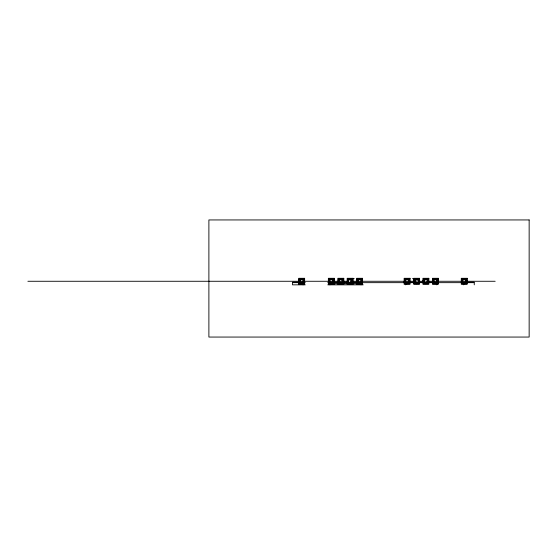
<?xml version="1.0" encoding="UTF-8"?>
<svg xmlns="http://www.w3.org/2000/svg" width="557" height="557" viewBox="0 0 557 557"><rect width="100%" height="100%" fill="white"/><g stroke="black" fill="none" stroke-linecap="round" stroke-linejoin="round"><path stroke-width="0.84" d="M342.019 278.674L342.019 280.456L343.801 280.456M350.687 282.232L350.687 280.456L352.463 280.456L352.463 278.674M422.923 282.232L422.923 280.456L424.706 280.456L424.706 278.674M354.245 278.674L347.603 278.751L347.603 283.792L352.651 283.792L352.651 278.751M412.479 278.674L419.122 278.751L419.122 283.792L414.074 283.792L414.074 278.751M27.892 281.271L341.817 281.271M343.077 281.271L347.422 281.271M351.397 281.271L415.035 281.271M419.56 281.271L423.035 281.271M425.799 281.271L495.173 281.271M292.467 282.232L303.05 282.232M329.953 282.232L361.006 282.232M405.712 282.232L436.772 282.232M463.668 282.232L474.258 282.232M305.229 282.657L292.467 282.657L292.467 284.836L305.229 284.836M327.774 282.657L474.258 282.657L474.258 284.836M328.964 283.645L361.994 283.645M327.774 284.836L363.185 284.836M463.668 282.657L463.668 284.836M436.772 282.657L436.772 284.836M416.037 282.232L416.037 280.456L414.255 280.456L414.255 278.674M405.712 282.657L405.712 284.836M361.006 281.271L361.006 284.836M331.338 282.657L331.338 283.339M330.378 282.232L330.378 282.657M329.953 281.271L329.953 284.836M303.05 282.657L303.05 284.836M418.579 280.366A2.179 2.179 0 0 1 418.579 282.176M417.499 283.248A2.179 2.179 0 0 1 415.689 283.248M414.687 282.315A2.179 2.179 0 0 1 414.687 280.227M415.55 279.356A2.179 2.179 0 0 1 417.639 279.356M418.592 279.983A2.374 2.374 0 0 1 418.592 282.552M417.882 283.269A2.374 2.374 0 0 1 415.313 283.269M414.693 282.691A2.374 2.374 0 0 1 418.022 279.37M416.88 283.228A1.977 1.977 0 0 1 416.316 283.228M414.693 281.828A1.977 1.977 0 0 1 414.693 280.714M416.176 279.336A1.977 1.977 0 0 1 417.019 279.336M409.144 280.505A2.179 2.179 0 0 1 409.144 282.03M408.009 283.248A2.179 2.179 0 0 1 406.199 283.248M405.19 282.315A2.179 2.179 0 0 1 405.19 280.227M406.06 279.356A2.179 2.179 0 0 1 408.149 279.356M409.103 279.983A2.374 2.374 0 0 1 409.103 282.552M408.385 283.269A2.374 2.374 0 0 1 405.816 283.269M405.197 282.691A2.374 2.374 0 0 1 408.525 279.37M407.383 283.228A1.977 1.977 0 0 1 406.819 283.228M405.204 281.842A1.977 1.977 0 0 1 405.204 280.693M406.68 279.336A1.977 1.977 0 0 1 407.522 279.336M427.532 279.844A2.179 2.179 0 0 1 427.532 282.698M426.794 283.248A2.179 2.179 0 0 1 424.984 283.248M424.142 282.573A2.179 2.179 0 0 1 424.142 279.962M424.845 279.356A2.179 2.179 0 0 1 426.934 279.356M427.477 280.08A1.977 1.977 0 0 1 427.477 282.455M426.168 283.228A1.977 1.977 0 0 1 425.604 283.228M424.149 282.218A1.977 1.977 0 0 1 424.149 280.317M425.464 279.336A1.977 1.977 0 0 1 426.307 279.336M434.342 279.356A2.179 2.179 0 0 1 436.925 282.81M436.291 283.248A2.179 2.179 0 0 1 434.481 283.248M433.638 282.573A2.179 2.179 0 0 1 433.638 279.962M436.967 280.08A1.977 1.977 0 0 1 436.967 282.455M435.665 283.228A1.977 1.977 0 0 1 435.101 283.228M433.645 282.218A1.977 1.977 0 0 1 433.645 280.317M434.961 279.336A1.977 1.977 0 0 1 435.804 279.336M351.773 279.844A2.179 2.179 0 0 1 351.773 282.698M351.028 283.248A2.179 2.179 0 0 1 349.218 283.248M348.383 282.573A2.179 2.179 0 0 1 348.383 279.962M349.079 279.356A2.179 2.179 0 0 1 351.168 279.356M351.711 280.08A1.977 1.977 0 0 1 351.711 282.455M350.409 283.228A1.977 1.977 0 0 1 349.845 283.228M348.39 282.218A1.977 1.977 0 0 1 348.39 280.317M349.705 279.336A1.977 1.977 0 0 1 350.548 279.336M361.27 279.844A2.179 2.179 0 0 1 361.27 282.698M360.525 283.248A2.179 2.179 0 0 1 358.715 283.248M357.879 282.573A2.179 2.179 0 0 1 357.879 279.962M358.576 279.356A2.179 2.179 0 0 1 360.664 279.356M361.208 280.08A1.977 1.977 0 0 1 361.208 282.455M359.906 283.228A1.977 1.977 0 0 1 359.342 283.228M357.886 282.218A1.977 1.977 0 0 1 357.886 280.317M359.202 279.336A1.977 1.977 0 0 1 360.045 279.336M342.813 280.366A2.179 2.179 0 0 1 342.813 282.176M341.74 283.248A2.179 2.179 0 0 1 339.93 283.248M338.921 282.315A2.179 2.179 0 0 1 338.921 280.227M339.791 279.356A2.179 2.179 0 0 1 341.88 279.356M342.834 279.983A2.374 2.374 0 0 1 342.834 282.552M342.116 283.269A2.374 2.374 0 0 1 339.547 283.269M338.935 282.691A2.374 2.374 0 0 1 342.256 279.37M341.114 283.228A1.977 1.977 0 0 1 340.55 283.228M338.941 281.842A1.977 1.977 0 0 1 338.941 280.693M340.411 279.336A1.977 1.977 0 0 1 341.253 279.336M333.378 280.505A2.179 2.179 0 0 1 333.378 282.03M332.244 283.248A2.179 2.179 0 0 1 330.433 283.248M329.431 282.315A2.179 2.179 0 0 1 329.431 280.227M330.294 279.356A2.179 2.179 0 0 1 332.383 279.356M333.337 279.983A2.374 2.374 0 0 1 333.337 282.552M332.626 283.269A2.374 2.374 0 0 1 330.057 283.269M329.438 282.691A2.374 2.374 0 0 1 332.766 279.37M331.624 283.228A1.977 1.977 0 0 1 331.06 283.228M329.486 281.96A1.977 1.977 0 0 1 329.486 280.575M330.921 279.336A1.977 1.977 0 0 1 331.763 279.336M303.307 279.844A2.179 2.179 0 0 1 303.307 282.698M302.569 283.248A2.179 2.179 0 0 1 300.759 283.248M299.924 282.573A2.179 2.179 0 0 1 299.924 279.962M300.62 279.356A2.179 2.179 0 0 1 302.709 279.356M303.252 280.08A1.977 1.977 0 0 1 303.252 282.455M301.943 283.228A1.977 1.977 0 0 1 301.386 283.228M299.965 282.288A1.977 1.977 0 0 1 299.965 280.255M301.246 279.336A1.977 1.977 0 0 1 302.082 279.336M465.917 279.844A2.179 2.179 0 0 1 465.917 282.698M465.172 283.248A2.179 2.179 0 0 1 463.361 283.248M462.623 282.698A2.179 2.179 0 0 1 462.623 279.844M463.222 279.356A2.179 2.179 0 0 1 465.311 279.356M465.917 280.171A1.977 1.977 0 0 1 465.917 282.371M464.552 283.228A1.977 1.977 0 0 1 463.988 283.228M462.602 282.343A1.977 1.977 0 0 1 462.602 280.199M463.849 279.336A1.977 1.977 0 0 1 464.691 279.336M529.15 219.945L208.889 219.945L208.889 337.055L529.15 337.055L529.15 219.945M304.63 278.305L298.698 278.305L298.698 284.237L304.63 284.237L304.63 278.305M334.304 278.305L328.372 278.305L328.372 284.237L334.304 284.237L334.304 278.305M343.801 278.305L337.869 278.305L337.869 284.237L343.801 284.237L343.801 278.305M353.089 278.305L347.164 278.305L347.164 284.237L353.089 284.237L353.089 278.305M362.586 278.305L356.654 278.305L356.654 284.237L362.586 284.237L362.586 278.305M410.063 278.305L404.138 278.305L404.138 284.237L410.063 284.237L410.063 278.305M419.56 278.305L413.635 278.305L413.635 284.237L419.56 284.237L419.56 278.305M428.855 278.305L422.923 278.305L422.923 284.237L428.855 284.237L428.855 278.305M438.345 278.305L432.42 278.305L432.42 284.237L438.345 284.237L438.345 278.305M467.232 278.305L461.3 278.305L461.3 284.237L467.232 284.237L467.232 278.305M304.185 278.751L299.144 278.751L299.144 283.792L304.185 283.792L304.185 278.751M333.859 278.751L328.818 278.751L328.818 283.792L333.859 283.792L333.859 278.751M343.356 278.751L338.315 278.751L338.315 283.792L343.356 283.792L343.356 278.751M362.141 278.751L357.1 278.751L357.1 283.792L362.141 283.792L362.141 278.751M409.625 278.751L404.577 278.751L404.577 283.792L409.625 283.792L409.625 278.751M428.41 278.751L423.369 278.751L423.369 283.792L428.41 283.792L428.41 278.751M437.906 278.751L432.859 278.751L432.859 283.792L437.906 283.792L437.906 278.751M466.787 278.751L461.746 278.751L461.746 283.792L466.787 283.792L466.787 278.751M303.732 279.196L299.596 279.196L299.596 283.339L303.732 283.339L303.732 279.196M333.406 279.196L329.271 279.196L329.271 283.339L333.406 283.339L333.406 279.196M342.903 279.196L338.767 279.196L338.767 283.339L342.903 283.339L342.903 279.196M352.198 279.196L348.055 279.196L348.055 283.339L352.198 283.339L352.198 279.196M361.688 279.196L357.552 279.196L357.552 283.339L361.688 283.339L361.688 279.196M409.172 279.196L405.03 279.196L405.03 283.339L409.172 283.339L409.172 279.196M418.669 279.196L414.526 279.196L414.526 283.339L418.669 283.339L418.669 279.196M427.957 279.196L423.821 279.196L423.821 283.339L427.957 283.339L427.957 279.196M437.454 279.196L433.311 279.196L433.311 283.339L437.454 283.339L437.454 279.196M466.334 279.196L462.199 279.196L462.199 283.339L466.334 283.339L466.334 279.196M303.426 279.51L299.903 279.51L299.903 283.033L303.426 283.033L303.426 279.51M333.1 279.51L329.577 279.51L329.577 283.033L333.1 283.033L333.1 279.51M342.597 279.51L339.074 279.51L339.074 283.033L342.597 283.033L342.597 279.51M351.885 279.51L348.369 279.51L348.369 283.033L351.885 283.033L351.885 279.51M361.382 279.51L357.859 279.51L357.859 283.033L361.382 283.033L361.382 279.51M408.859 279.51L405.343 279.51L405.343 283.033L408.859 283.033L408.859 279.51M418.356 279.51L414.833 279.51L414.833 283.033L418.356 283.033L418.356 279.51M427.651 279.51L424.128 279.51L424.128 283.033L427.651 283.033L427.651 279.51M437.148 279.51L433.625 279.51L433.625 283.033L437.148 283.033L437.148 279.51M466.028 279.51L462.505 279.51L462.505 283.033L466.028 283.033L466.028 279.51M415.766 282.705A1.657 1.657 0 0 0 418.258 281.271A1.657 1.657 0 0 0 415.766 279.837A1.657 1.657 0 0 0 415.766 282.705M406.276 282.705A1.657 1.657 0 0 0 408.761 281.271A1.657 1.657 0 0 0 406.276 279.837A1.657 1.657 0 0 0 406.276 282.705M424.699 283.325A2.374 2.374 0 0 0 428.263 281.271A2.374 2.374 0 0 0 424.699 279.21A2.374 2.374 0 0 0 424.699 283.325M425.061 282.705A1.657 1.657 0 0 0 427.546 281.271A1.657 1.657 0 0 0 425.061 279.837A1.657 1.657 0 0 0 425.061 282.705M434.195 283.325A2.374 2.374 0 0 0 437.76 281.271A2.374 2.374 0 0 0 434.195 279.21A2.374 2.374 0 0 0 434.195 283.325M434.557 282.705A1.657 1.657 0 0 0 437.043 281.271A1.657 1.657 0 0 0 434.557 279.837A1.657 1.657 0 0 0 434.557 282.705M348.94 283.325A2.374 2.374 0 0 0 352.504 281.271A2.374 2.374 0 0 0 348.94 279.21A2.374 2.374 0 0 0 348.94 283.325M349.295 282.705A1.657 1.657 0 0 0 351.787 281.271A1.657 1.657 0 0 0 349.295 279.837A1.657 1.657 0 0 0 349.295 282.705M358.436 283.325A2.374 2.374 0 0 0 361.994 281.271A2.374 2.374 0 0 0 358.436 279.21A2.374 2.374 0 0 0 358.436 283.325M358.792 282.705A1.657 1.657 0 0 0 361.277 281.271A1.657 1.657 0 0 0 358.792 279.837A1.657 1.657 0 0 0 358.792 282.705M340.007 282.705A1.657 1.657 0 0 0 342.492 281.271A1.657 1.657 0 0 0 340.007 279.837A1.657 1.657 0 0 0 340.007 282.705M330.51 282.705A1.657 1.657 0 0 0 332.995 281.271A1.657 1.657 0 0 0 330.51 279.837A1.657 1.657 0 0 0 330.51 282.705M300.474 283.325A2.374 2.374 0 0 0 304.038 281.271A2.374 2.374 0 0 0 300.474 279.21A2.374 2.374 0 0 0 300.474 283.325M300.836 282.705A1.657 1.657 0 0 0 303.321 281.271A1.657 1.657 0 0 0 300.836 279.837A1.657 1.657 0 0 0 300.836 282.705M463.076 283.325A2.374 2.374 0 0 0 466.641 281.271A2.374 2.374 0 0 0 463.076 279.21A2.374 2.374 0 0 0 463.076 283.325M463.438 282.705A1.657 1.657 0 0 0 465.924 281.271A1.657 1.657 0 0 0 463.438 279.837A1.657 1.657 0 0 0 463.438 282.705"/></g></svg>
